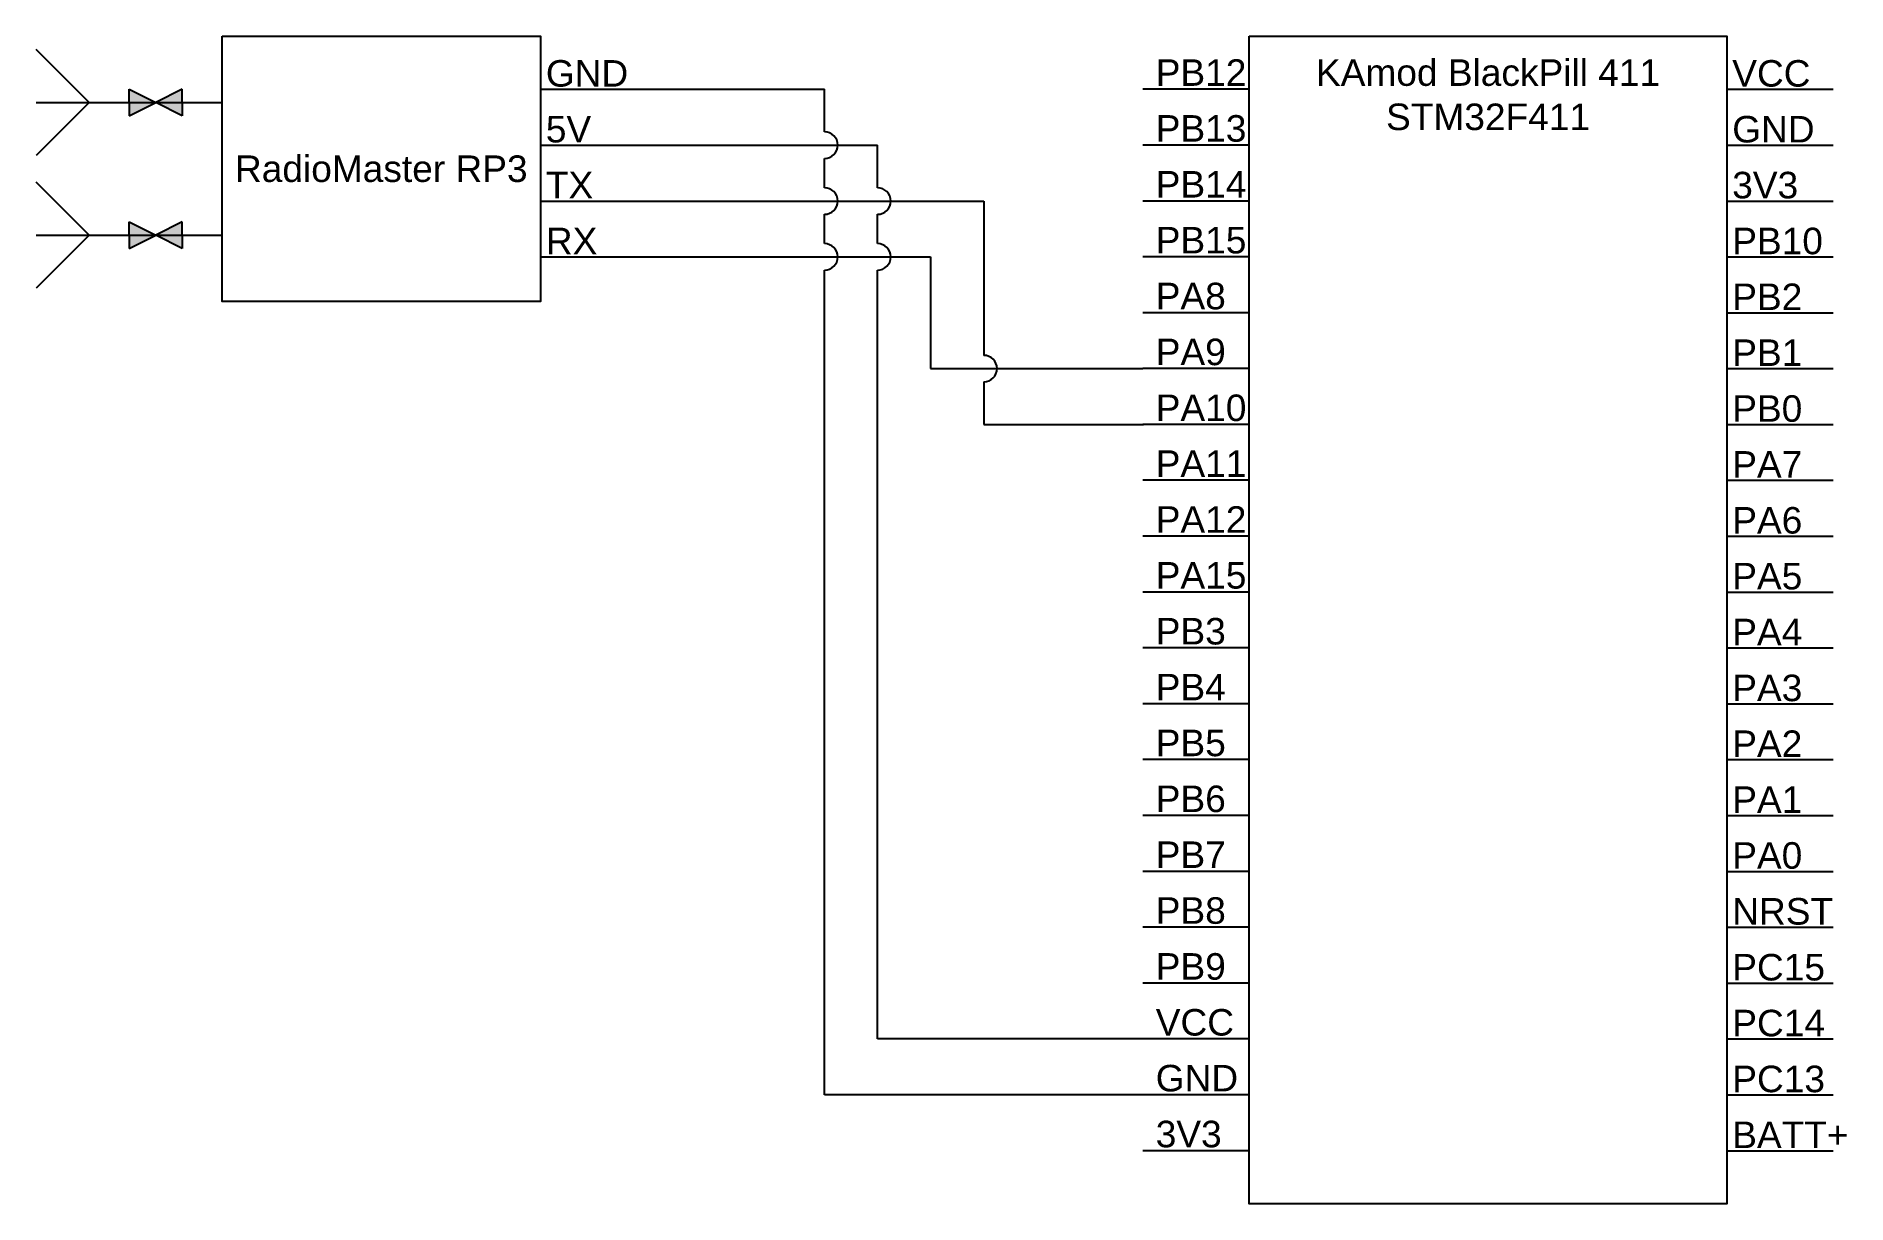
# Model space of a CAD drawing. Header units: millimetres. Extents: x 1370 to 1711, y 1471 to 1691.
import ezdxf

# ---------------------------------------------------------------- set-up
doc = ezdxf.new("R2010")
doc.units = ezdxf.units.MM
doc.layers.add('Boards', color=7, linetype='Continuous')
doc.layers.add('WIRES', color=7, linetype='Continuous')
doc.styles.get("Standard").update_dxf_attribs({"font": 'arial.ttf'})

# ---------------------------------------------------------------- blocks, each defined once
blk = doc.blocks.new('WDDOT')
for radius in [0.03, 0.0187, 0.00929]:
    blk.add_circle((0, 0), radius)

msp = doc.modelspace()

# ---------------------------------------------------------------- hatches: boundary and pattern name
at = {"layer": 'Boards'}
h = msp.add_hatch(color=256, dxfattribs=at)
h.dxf.hatch_style = 1
h.paths.add_polyline_path([(1387.28, 1678.31), (1387.28, 1675.81), (1392.28, 1678.31)])
h.paths.add_polyline_path([(1387.28, 1680.81), (1387.28, 1678.31), (1392.28, 1678.31)])
h.paths.add_polyline_path([(1392.28, 1678.31), (1397.28, 1678.31), (1397.28, 1680.81)])
h.paths.add_polyline_path([(1392.28, 1678.31), (1397.28, 1675.81), (1397.28, 1678.31)])
h = msp.add_hatch(color=256, dxfattribs=at)
h.dxf.hatch_style = 1
h.paths.add_polyline_path([(1387.28, 1653.31), (1387.28, 1650.81), (1392.28, 1653.31)])
h.paths.add_polyline_path([(1387.28, 1655.81), (1387.28, 1653.31), (1392.28, 1653.31)])
h.paths.add_polyline_path([(1392.28, 1653.31), (1397.28, 1653.31), (1397.28, 1655.81)])
h.paths.add_polyline_path([(1392.28, 1653.31), (1397.28, 1650.81), (1397.28, 1653.31)])

# ---------------------------------------------------------------- linework, layer by layer
for p, q in [((1379.78, 1678.31), (1369.78, 1688.31)), ((1369.78, 1678.31), (1379.78, 1678.31)), ((1379.78, 1678.31), (1369.78, 1668.31)), ((1379.78, 1678.31), (1404.78, 1678.31)), ((1387.28, 1678.31), (1387.28, 1680.81)), ((1387.28, 1680.81), (1392.28, 1678.31)), ((1387.28, 1678.31), (1387.28, 1675.81)), ((1387.28, 1675.81), (1392.28, 1678.31)), ((1397.28, 1680.81), (1392.28, 1678.31)), ((1397.28, 1675.81), (1392.28, 1678.31)), ((1397.28, 1678.31), (1397.28, 1680.81)), ((1397.28, 1678.31), (1397.28, 1675.81)), ((1464.78, 1680.81), (1484.78, 1680.81)), ((1598.27, 1680.81), (1578.27, 1680.81)), ((1688.27, 1680.81), (1708.27, 1680.81)), ((1464.78, 1670.29), (1484.78, 1670.29)), ((1598.27, 1670.29), (1578.27, 1670.29)), ((1688.27, 1670.29), (1708.27, 1670.29)), ((1379.78, 1653.31), (1369.78, 1663.31)), ((1464.78, 1659.76), (1484.78, 1659.76)), ((1598.27, 1659.76), (1578.27, 1659.76)), ((1688.27, 1659.76), (1708.27, 1659.76)), ((1387.28, 1653.31), (1387.28, 1655.81)), ((1387.28, 1655.81), (1392.28, 1653.31)), ((1397.28, 1655.81), (1392.28, 1653.31)), ((1397.28, 1653.31), (1397.28, 1655.81)), ((1369.78, 1653.31), (1379.78, 1653.31)), ((1379.78, 1653.31), (1369.78, 1643.31)), ((1379.78, 1653.31), (1404.78, 1653.31)), ((1387.28, 1653.31), (1387.28, 1650.81)), ((1387.28, 1650.81), (1392.28, 1653.31)), ((1397.28, 1650.81), (1392.28, 1653.31)), ((1397.28, 1653.31), (1397.28, 1650.81)), ((1464.78, 1649.23), (1484.78, 1649.23)), ((1598.27, 1649.23), (1578.27, 1649.23)), ((1688.27, 1649.23), (1708.27, 1649.23)), ((1598.27, 1638.71), (1578.27, 1638.71)), ((1688.27, 1638.71), (1708.27, 1638.71)), ((1598.27, 1628.18), (1578.27, 1628.18)), ((1688.27, 1628.18), (1708.27, 1628.18)), ((1598.27, 1617.66), (1578.27, 1617.66)), ((1688.27, 1617.66), (1708.27, 1617.66)), ((1598.27, 1607.13), (1578.27, 1607.13)), ((1688.27, 1607.13), (1708.27, 1607.13)), ((1598.27, 1596.6), (1578.27, 1596.6)), ((1688.27, 1596.6), (1708.27, 1596.6)), ((1598.27, 1586.08), (1578.27, 1586.08)), ((1688.27, 1586.08), (1708.27, 1586.08)), ((1598.27, 1575.55), (1578.27, 1575.55)), ((1688.27, 1575.55), (1708.27, 1575.55)), ((1598.27, 1565.02), (1578.27, 1565.02)), ((1688.27, 1565.02), (1708.27, 1565.02)), ((1598.27, 1554.5), (1578.27, 1554.5)), ((1688.27, 1554.5), (1708.27, 1554.5)), ((1598.27, 1543.97), (1578.27, 1543.97)), ((1688.27, 1543.97), (1708.27, 1543.97)), ((1598.27, 1533.45), (1578.27, 1533.45)), ((1688.27, 1533.45), (1708.27, 1533.45)), ((1598.27, 1522.92), (1578.27, 1522.92)), ((1688.27, 1522.92), (1708.27, 1522.92)), ((1598.27, 1512.39), (1578.27, 1512.39)), ((1688.27, 1512.39), (1708.27, 1512.39)), ((1598.27, 1501.87), (1578.27, 1501.87)), ((1688.27, 1501.87), (1708.27, 1501.87)), ((1598.27, 1491.34), (1578.27, 1491.34)), ((1688.27, 1491.34), (1708.27, 1491.34)), ((1598.27, 1480.81), (1578.27, 1480.81)), ((1688.27, 1480.81), (1708.27, 1480.81))]:
    msp.add_line(p, q, dxfattribs=at)
for points in [[(1404.78, 1690.81), (1464.78, 1690.81), (1464.78, 1640.81), (1404.78, 1640.81)], [(1598.27, 1690.81), (1688.27, 1690.81), (1688.27, 1470.81), (1598.27, 1470.81)]]:
    msp.add_lwpolyline(points, close=True, dxfattribs=at)
at = {"layer": 'WIRES'}
for p, q in [((1484.78, 1680.81), (1518.27, 1680.81)), ((1518.27, 1675.29), (1518.27, 1680.81)), ((1518.27, 1672.79), (1518.27, 1675.29)), ((1484.78, 1670.29), (1528.27, 1670.29)), ((1528.27, 1662.26), (1528.27, 1670.29)), ((1518.27, 1665.29), (1518.27, 1667.79)), ((1518.27, 1662.26), (1518.27, 1665.29)), ((1484.78, 1659.76), (1548.27, 1659.76)), ((1548.27, 1659.76), (1548.27, 1630.68)), ((1518.27, 1651.73), (1518.27, 1657.26)), ((1528.27, 1651.73), (1528.27, 1657.26)), ((1484.78, 1649.23), (1538.27, 1649.23)), ((1538.27, 1649.23), (1538.27, 1628.18)), ((1518.27, 1491.34), (1518.27, 1646.73)), ((1528.27, 1501.87), (1528.27, 1646.73)), ((1538.27, 1628.18), (1578.27, 1628.18)), ((1548.27, 1625.68), (1548.27, 1617.66)), ((1548.27, 1617.66), (1578.35, 1617.66)), ((1578.27, 1501.87), (1528.27, 1501.87)), ((1578.27, 1491.34), (1518.27, 1491.34))]:
    msp.add_line(p, q, dxfattribs=at)
for centre in [(1518.27, 1670.29), (1518.27, 1659.76), (1528.27, 1659.76), (1518.27, 1649.23), (1528.27, 1649.23), (1548.27, 1628.18)]:
    msp.add_arc(centre, 2.5, 270, 90, dxfattribs=at)

# ---------------------------------------------------------------- block references
at = {"layer": 'Boards'}
msp.add_blockref('WDDOT', (1578.32, 1617.66), dxfattribs=at)

# ---------------------------------------------------------------- texts
at = {"layer": 'Boards', "char_height": 5}
for s, width, heights, insert, attachment_point in [('GND', 15, [0], (1465.78, 1686.31), 1), ('PB12', 20, [0], (1580.67, 1686.46), 1), ('\\pxqc;KAmod BlackPill 411\\PSTM32F411', 90, [0], (1598.27, 1686.46), 1), ('VCC', 15, [0], (1689.27, 1686.31), 1), ('5V', 15, [0], (1465.78, 1675.79), 1), ('PB13', 20, [0], (1580.67, 1675.94), 1), ('GND', 15, [0], (1689.27, 1675.79), 1), ('RadioMaster RP3', 60, [43.35], (1434.78, 1665.81), 5), ('TX', 15, [0], (1465.78, 1665.26), 1), ('PB14', 20, [0], (1580.67, 1665.41), 1), ('3V3', 15, [0], (1689.27, 1665.26), 1), ('RX', 15, [0], (1465.78, 1654.73), 1), ('PB15', 20, [0], (1580.67, 1654.88), 1), ('PB10', 15, [0], (1689.27, 1654.73), 1), ('PA8', 20, [0], (1580.67, 1644.36), 1), ('PB2', 15, [0], (1689.27, 1644.21), 1), ('PA9', 20, [0], (1580.67, 1633.83), 1), ('PB1', 15, [0], (1689.27, 1633.68), 1), ('PA10', 20, [0], (1580.67, 1623.3), 1), ('PB0', 15, [0], (1689.27, 1623.16), 1), ('PA11', 20, [0], (1580.67, 1612.78), 1), ('PA7', 15, [0], (1689.27, 1612.63), 1), ('PA12', 20, [0], (1580.67, 1602.25), 1), ('PA6', 15, [0], (1689.27, 1602.1), 1), ('PA15', 20, [0], (1580.67, 1591.73), 1), ('PA5', 15, [0], (1689.27, 1591.58), 1), ('\\pxql;PB3', 20, [0], (1580.67, 1581.2), 1), ('PA4', 15, [0], (1689.27, 1581.05), 1), ('PB4', 20, [0], (1580.67, 1570.67), 1), ('PA3', 15, [0], (1689.27, 1570.52), 1), ('PB5', 20, [0], (1580.67, 1560.15), 1), ('PA2', 15, [0], (1689.27, 1560), 1), ('PB6', 20, [0], (1580.67, 1549.62), 1), ('PA1', 15, [0], (1689.27, 1549.47), 1), ('PB7', 20, [0], (1580.67, 1539.09), 1), ('PA0', 15, [0], (1689.27, 1538.95), 1), ('PB8', 20, [0], (1580.67, 1528.57), 1), ('NRST', 15, [0], (1689.27, 1528.42), 1), ('PB9', 20, [0], (1580.67, 1518.04), 1), ('PC15', 15, [0], (1689.27, 1517.89), 1), ('VCC', 20, [0], (1580.67, 1507.51), 1), ('PC14', 15, [0], (1689.27, 1507.37), 1), ('GND', 20, [0], (1580.67, 1496.99), 1), ('PC13', 15, [0], (1689.27, 1496.84), 1), ('3V3', 20, [0], (1580.67, 1486.46), 1), ('BATT+', 15, [0], (1689.27, 1486.31), 1)]:
    msp.add_mtext_dynamic_manual_height_columns(s, width=width, gutter_width=12.5, heights=heights, dxfattribs=dict(at, insert=insert, attachment_point=attachment_point))

doc.saveas('drawing.dxf')
